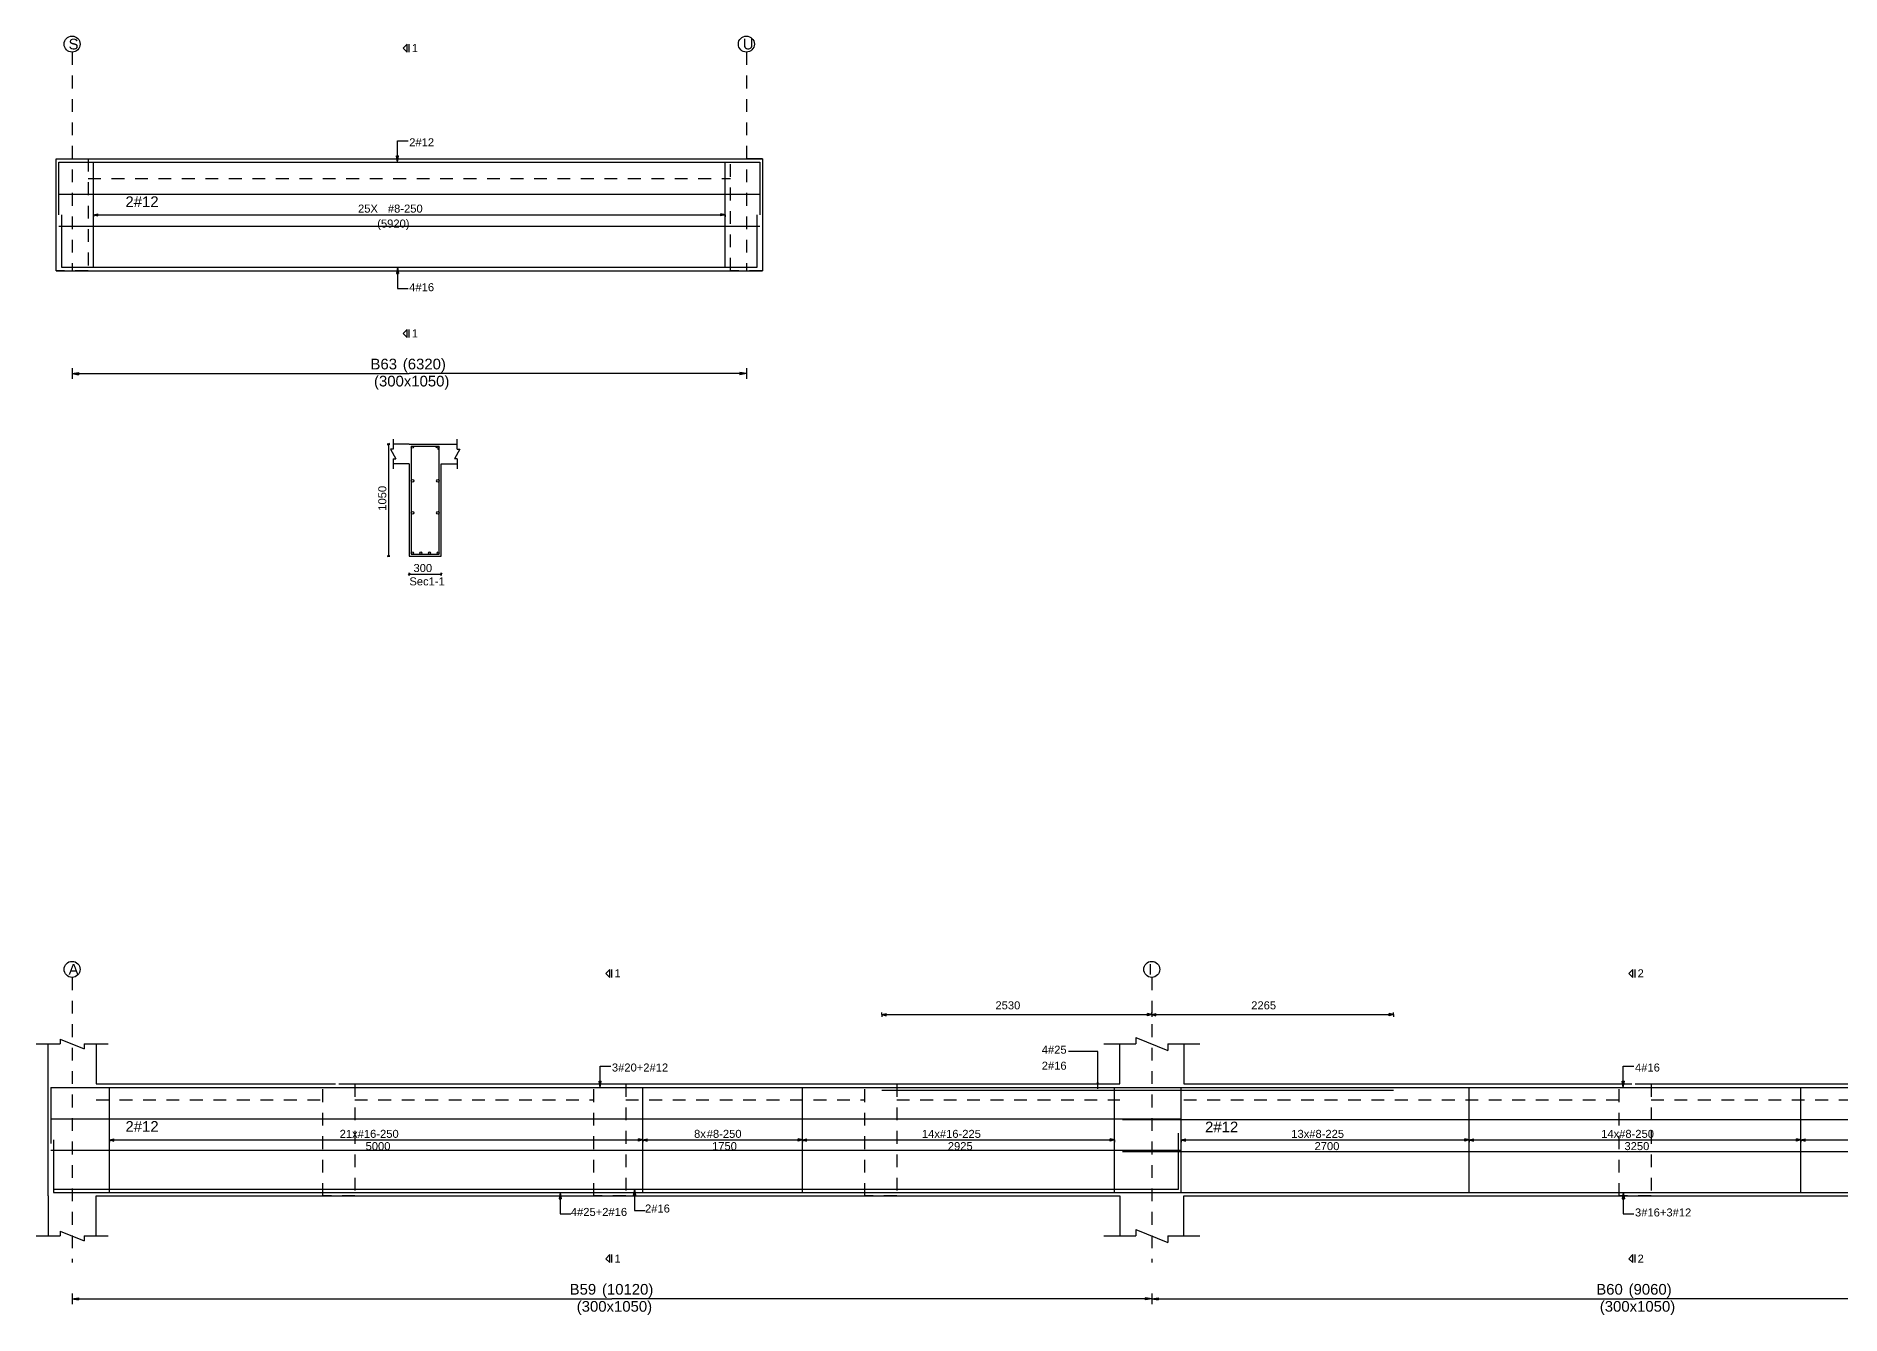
# Model space of a CAD drawing. Extents: x 0 to 98, y 3 to 248.
# Drawn here: x 0.66 to 17.58, y 184.1 to 196.09 of the extents above; entities that cross this region are included whole.
import ezdxf

# ---------------------------------------------------------------- set-up
doc = ezdxf.new("R2010")
doc.units = 0
doc.linetypes.add('ACAD_ISO02W100', pattern=[15, 12, -3])
for name, color, linetype in [('Axisline', 1, 'CONTINUOUS'), ('Axisline_Name', 2, 'CONTINUOUS'), ('Beam_bottombarlabeling', 2, 'CONTINUOUS'), ('Beam_Cross_Label', 4, 'CONTINUOUS'), ('Beam_CrossSection', 2, 'CONTINUOUS'), ('Beam_Dimensions_LS', 3, 'CONTINUOUS'), ('Beam_NameLS', 6, 'CONTINUOUS'), ('Beam_topbarsLabeling', 2, 'CONTINUOUS'), ('dim_all', 7, 'CONTINUOUS'), ('Extra_Topsteel_Labeling', 2, 'CONTINUOUS'), ('Extrabars', 7, 'CONTINUOUS'), ('Longsection', 2, 'CONTINUOUS'), ('main_botbars', 4, 'CONTINUOUS'), ('main_topbars', 4, 'CONTINUOUS'), ('SecondaryBeam', 2, 'CONTINUOUS'), ('SectionLine', 4, 'CONTINUOUS'), ('Sidefacebar', 140, 'CONTINUOUS'), ('Slabline', 253, 'CONTINUOUS'), ('span_dim', 7, 'CONTINUOUS'), ('spanline', 7, 'CONTINUOUS'), ('Stirrup_bar', 1, 'CONTINUOUS'), ('Stirrup_Dia_Spacing', 2, 'CONTINUOUS'), ('Stirrup_Length', 7, 'CONTINUOUS'), ('Stirrup_Numbers', 2, 'CONTINUOUS')]:
    doc.layers.add(name, color=color, linetype=linetype)
doc.styles.add('STRUDS_Arial', font='ARIAL.TTF', dxfattribs={"height": 0.04})

msp = doc.modelspace()

# ---------------------------------------------------------------- linework, layer by layer
at = {"layer": 'Axisline', "linetype": 'ACAD_ISO02W100', "ltscale": 0.01}
for p, q in [((1, 195.943), (1, 193.893)), ((7.32, 195.943), (7.32, 193.893)), ((1, 187.268), (1, 184.593)), ((11.12, 187.268), (11.12, 184.593))]:
    msp.add_line(p, q, dxfattribs=at)
at = {"layer": 'Axisline'}
for centre in [(1, 196.018), (7.32, 196.018), (1, 187.343), (11.12, 187.343)]:
    msp.add_circle(centre, 0.075, dxfattribs=at)
at = {"layer": 'Beam_bottombarlabeling'}
for p, q in [((4.05, 193.926), (4.04, 193.866)), ((4.05, 193.926), (4.05, 193.726)), ((4.05, 193.926), (4.06, 193.866)), ((4.04, 193.866), (4.06, 193.866)), ((4.05, 193.726), (4.15, 193.726)), ((5.575, 185.251), (5.565, 185.191)), ((5.575, 185.251), (5.575, 185.051)), ((5.575, 185.251), (5.585, 185.191)), ((6.2705, 185.283), (6.2605, 185.223)), ((6.2705, 185.283), (6.2705, 185.083)), ((6.2705, 185.283), (6.2805, 185.223)), ((15.54, 185.251), (15.53, 185.191)), ((15.54, 185.251), (15.54, 185.051)), ((15.54, 185.251), (15.55, 185.191)), ((5.565, 185.191), (5.585, 185.191)), ((6.2605, 185.223), (6.2805, 185.223)), ((6.2705, 185.083), (6.3705, 185.083)), ((15.53, 185.191), (15.55, 185.191)), ((5.575, 185.051), (5.675, 185.051)), ((15.54, 185.051), (15.64, 185.051))]:
    msp.add_line(p, q, dxfattribs=at)
for points in [[(4.05, 193.926), (4.04, 193.866), (4.05, 193.926), (4.06, 193.866)], [(5.575, 185.251), (5.565, 185.191), (5.575, 185.251), (5.585, 185.191)], [(6.2705, 185.283), (6.2605, 185.223), (6.2705, 185.283), (6.2805, 185.223)], [(15.54, 185.251), (15.53, 185.191), (15.54, 185.251), (15.55, 185.191)]]:
    msp.add_solid(points, dxfattribs=at)
at = {"layer": 'Beam_CrossSection'}
for p, q in [((4.01, 192.221), (3.985, 192.221)), ((3.985, 192.221), (4.035, 192.129)), ((4.01, 192.314), (4.01, 192.221)), ((4.16, 192.268), (4.01, 192.268)), ((4.16, 192.268), (4.46, 192.268)), ((4.16, 192.268), (4.16, 192.268)), ((4.46, 192.268), (4.46, 192.268)), ((4.46, 192.268), (4.61, 192.268)), ((4.635, 192.221), (4.585, 192.129)), ((4.61, 192.221), (4.61, 192.314)), ((4.61, 192.221), (4.635, 192.221)), ((4.01, 192.129), (4.01, 192.036)), ((4.01, 192.129), (4.035, 192.129)), ((4.16, 192.083), (4.01, 192.083)), ((4.16, 192.083), (4.16, 191.218)), ((4.46, 191.218), (4.46, 192.083)), ((4.46, 192.083), (4.61, 192.083)), ((4.61, 192.129), (4.585, 192.129)), ((4.61, 192.129), (4.61, 192.036)), ((4.16, 191.218), (4.46, 191.218))]:
    msp.add_line(p, q, dxfattribs=at)
at = {"layer": 'Beam_topbarsLabeling'}
for p, q in [((4.05, 194.91), (4.05, 195.11)), ((4.05, 195.11), (4.15, 195.11)), ((4.05, 194.91), (4.04, 194.97)), ((4.04, 194.97), (4.06, 194.97)), ((4.05, 194.91), (4.06, 194.97)), ((4.05, 194.97), (4.055, 194.97)), ((5.95, 186.235), (5.95, 186.435)), ((5.95, 186.435), (6.05, 186.435)), ((15.54, 186.235), (15.54, 186.435)), ((15.54, 186.435), (15.64, 186.435)), ((5.95, 186.235), (5.94, 186.295)), ((5.94, 186.295), (5.96, 186.295)), ((5.95, 186.235), (5.96, 186.295)), ((5.95, 186.295), (5.955, 186.295)), ((15.54, 186.235), (15.53, 186.295)), ((15.53, 186.295), (15.55, 186.295)), ((15.54, 186.235), (15.55, 186.295)), ((15.54, 186.295), (15.545, 186.295))]:
    msp.add_line(p, q, dxfattribs=at)
for points in [[(4.05, 194.91), (4.04, 194.97), (4.05, 194.91), (4.06, 194.97)], [(5.95, 186.235), (5.94, 186.295), (5.95, 186.235), (5.96, 186.295)], [(15.54, 186.235), (15.53, 186.295), (15.54, 186.235), (15.55, 186.295)]]:
    msp.add_solid(points, dxfattribs=at)
at = {"layer": 'dim_all'}
for p, q in [((3.965, 192.268), (3.9525, 192.268)), ((3.965, 192.268), (3.9562, 192.259)), ((3.965, 192.268), (3.9738, 192.276)), ((3.965, 192.268), (3.9775, 192.268)), ((3.965, 192.268), (3.965, 191.218)), ((3.965, 191.218), (3.9525, 191.218)), ((3.965, 191.218), (3.9562, 191.209)), ((3.965, 191.218), (3.9738, 191.226)), ((3.965, 191.218), (3.9775, 191.218)), ((4.16, 191.048), (4.1512, 191.039)), ((4.16, 191.048), (4.16, 191.06)), ((4.16, 191.048), (4.1688, 191.056)), ((4.16, 191.048), (4.16, 191.035)), ((4.16, 191.048), (4.46, 191.048)), ((4.46, 191.048), (4.4512, 191.039)), ((4.46, 191.048), (4.46, 191.06)), ((4.46, 191.048), (4.4688, 191.056)), ((4.46, 191.048), (4.46, 191.035)), ((8.59, 186.918), (8.59, 186.938)), ((8.59, 186.918), (8.59, 186.938)), ((8.59, 186.918), (8.59, 186.93)), ((8.59, 186.918), (8.59, 186.93)), ((8.59, 186.918), (8.59, 186.93)), ((8.59, 186.918), (8.59, 186.93)), ((8.59, 186.918), (8.63, 186.928)), ((8.59, 186.918), (8.63, 186.928)), ((8.59, 186.918), (8.59, 186.898)), ((8.59, 186.918), (8.63, 186.908)), ((8.59, 186.918), (8.59, 186.905)), ((8.59, 186.918), (8.59, 186.905)), ((8.59, 186.918), (13.385, 186.918)), ((8.59, 186.918), (8.59, 186.898)), ((8.59, 186.918), (8.63, 186.908)), ((8.59, 186.918), (8.59, 186.905)), ((8.59, 186.918), (8.59, 186.905)), ((8.59, 186.918), (13.385, 186.918)), ((8.63, 186.908), (8.63, 186.928)), ((8.63, 186.908), (8.63, 186.928)), ((11.12, 186.918), (11.08, 186.928)), ((11.08, 186.908), (11.08, 186.928)), ((11.12, 186.918), (11.08, 186.928)), ((11.08, 186.908), (11.08, 186.928)), ((11.12, 186.918), (11.08, 186.928)), ((11.08, 186.908), (11.08, 186.928)), ((11.12, 186.918), (11.08, 186.928)), ((11.08, 186.908), (11.08, 186.928)), ((11.12, 186.918), (11.08, 186.908)), ((11.12, 186.918), (11.08, 186.908)), ((11.12, 186.918), (11.08, 186.908)), ((11.12, 186.918), (11.08, 186.908)), ((11.12, 186.918), (11.12, 186.938)), ((11.12, 186.918), (11.12, 186.938)), ((11.12, 186.918), (11.12, 186.938)), ((11.12, 186.918), (11.12, 186.938)), ((11.12, 186.918), (11.12, 186.938)), ((11.12, 186.918), (11.12, 186.938)), ((11.12, 186.918), (11.12, 186.938)), ((11.12, 186.918), (11.12, 186.938)), ((11.12, 186.918), (11.12, 186.93)), ((11.12, 186.918), (11.12, 186.93)), ((11.12, 186.918), (11.12, 186.93)), ((11.12, 186.918), (11.12, 186.93)), ((11.12, 186.918), (11.12, 186.93)), ((11.12, 186.918), (11.12, 186.93)), ((11.12, 186.918), (11.12, 186.93)), ((11.12, 186.918), (11.12, 186.93)), ((11.12, 186.918), (11.16, 186.928)), ((11.12, 186.918), (11.16, 186.928)), ((11.12, 186.918), (11.16, 186.928)), ((11.12, 186.918), (11.16, 186.928)), ((11.12, 186.918), (11.12, 186.898)), ((11.12, 186.918), (11.16, 186.908)), ((11.12, 186.918), (11.12, 186.898)), ((11.12, 186.918), (11.12, 186.905)), ((11.12, 186.918), (11.12, 186.905)), ((11.12, 186.918), (11.12, 186.905)), ((11.12, 186.918), (11.12, 186.905)), ((11.12, 186.918), (11.12, 186.918)), ((11.12, 186.918), (11.12, 186.898)), ((11.12, 186.918), (11.16, 186.908)), ((11.12, 186.918), (11.12, 186.898)), ((11.12, 186.918), (11.12, 186.898)), ((11.12, 186.918), (11.16, 186.908)), ((11.12, 186.918), (11.12, 186.898)), ((11.12, 186.918), (11.12, 186.905)), ((11.12, 186.918), (11.12, 186.905)), ((11.12, 186.918), (11.12, 186.905)), ((11.12, 186.918), (11.12, 186.905)), ((11.12, 186.918), (11.12, 186.918)), ((11.12, 186.918), (11.12, 186.898)), ((11.12, 186.918), (11.16, 186.908)), ((11.12, 186.918), (11.12, 186.898)), ((11.16, 186.908), (11.16, 186.928)), ((11.16, 186.908), (11.16, 186.928)), ((11.16, 186.908), (11.16, 186.928)), ((11.16, 186.908), (11.16, 186.928)), ((13.385, 186.918), (13.345, 186.928)), ((13.345, 186.908), (13.345, 186.928)), ((13.385, 186.918), (13.345, 186.928)), ((13.345, 186.908), (13.345, 186.928)), ((13.385, 186.918), (13.345, 186.908)), ((13.385, 186.918), (13.345, 186.908)), ((13.385, 186.918), (13.385, 186.938)), ((13.385, 186.918), (13.385, 186.938)), ((13.385, 186.918), (13.385, 186.93)), ((13.385, 186.918), (13.385, 186.93)), ((13.385, 186.918), (13.385, 186.93)), ((13.385, 186.918), (13.385, 186.93)), ((13.385, 186.918), (13.385, 186.898)), ((13.385, 186.918), (13.385, 186.905)), ((13.385, 186.918), (13.385, 186.905)), ((13.385, 186.918), (13.385, 186.898)), ((13.385, 186.918), (13.385, 186.905)), ((13.385, 186.918), (13.385, 186.905))]:
    msp.add_line(p, q, dxfattribs=at)
for points in [[(8.59, 186.918), (8.63, 186.928), (8.59, 186.918), (8.63, 186.908)], [(8.59, 186.918), (8.63, 186.928), (8.59, 186.918), (8.63, 186.908)], [(11.12, 186.918), (11.08, 186.928), (11.12, 186.918), (11.08, 186.908)], [(11.12, 186.918), (11.08, 186.928), (11.12, 186.918), (11.08, 186.908)], [(11.12, 186.918), (11.08, 186.928), (11.12, 186.918), (11.08, 186.908)], [(11.12, 186.918), (11.08, 186.928), (11.12, 186.918), (11.08, 186.908)], [(11.12, 186.918), (11.16, 186.928), (11.12, 186.918), (11.16, 186.908)], [(11.12, 186.918), (11.16, 186.928), (11.12, 186.918), (11.16, 186.908)], [(11.12, 186.918), (11.16, 186.928), (11.12, 186.918), (11.16, 186.908)], [(11.12, 186.918), (11.16, 186.928), (11.12, 186.918), (11.16, 186.908)], [(13.385, 186.918), (13.345, 186.928), (13.385, 186.918), (13.345, 186.908)], [(13.385, 186.918), (13.345, 186.928), (13.385, 186.918), (13.345, 186.908)]]:
    msp.add_solid(points, dxfattribs=at)
at = {"layer": 'Extra_Topsteel_Labeling'}
for p, q in [((10.614, 186.572), (10.339, 186.572)), ((10.614, 186.222), (10.614, 186.572))]:
    msp.add_line(p, q, dxfattribs=at)
msp.add_solid([(10.614, 186.222), (10.604, 186.282), (10.614, 186.222), (10.624, 186.282)], dxfattribs=at)
at = {"layer": 'Extrabars'}
msp.add_line((13.385, 186.208), (8.59, 186.208), dxfattribs=at)
msp.add_line((13.385, 186.208), (8.59, 186.208), dxfattribs=at)
at = {"layer": 'Longsection'}
for p, q in [((0.85, 193.893), (0.85, 194.943)), ((0.85, 194.943), (1.15, 194.943)), ((0.85, 194.943), (0.85, 194.943)), ((1, 194.943), (1, 194.943)), ((1, 194.943), (1, 194.943)), ((1, 194.943), (7.47, 194.943)), ((7.47, 194.943), (7.32, 194.943)), ((7.47, 194.943), (7.47, 193.893)), ((7.47, 194.943), (7.47, 193.893)), ((0.85, 193.893), (7.47, 193.893)), ((0.6625, 186.643), (0.775, 186.643)), ((0.6625, 186.643), (0.8875, 186.643)), ((0.775, 186.268), (0.775, 186.643)), ((0.8875, 186.688), (0.8875, 186.643)), ((0.8875, 186.688), (1.1125, 186.598)), ((1.1125, 186.643), (1.1125, 186.598)), ((1.1125, 186.643), (1.3375, 186.643)), ((1.225, 186.643), (1.225, 186.268)), ((10.67, 186.643), (10.82, 186.643)), ((10.67, 186.643), (10.97, 186.643)), ((10.82, 186.268), (10.82, 186.643)), ((10.97, 186.703), (10.97, 186.643)), ((10.97, 186.703), (11.27, 186.583)), ((11.27, 186.643), (11.27, 186.583)), ((11.27, 186.643), (11.57, 186.643)), ((11.42, 186.643), (11.42, 186.268)), ((0.775, 185.218), (0.775, 186.268)), ((1, 186.268), (1, 186.268)), ((1.225, 186.268), (3.35, 186.268)), ((3.5, 186.268), (6.19, 186.268)), ((6.04, 186.268), (8.73, 186.268)), ((8.58, 186.268), (10.82, 186.268)), ((11.42, 186.268), (15.5, 186.268)), ((15.65, 186.268), (19.955, 186.268)), ((0.775, 185.218), (0.775, 184.843)), ((1.225, 184.843), (1.225, 185.218)), ((1.225, 185.218), (3.35, 185.218)), ((3.35, 185.218), (6.19, 185.218)), ((5.89, 185.218), (8.73, 185.218)), ((8.43, 185.218), (10.82, 185.218)), ((10.82, 185.218), (10.82, 184.843)), ((11.42, 184.843), (11.42, 185.218)), ((11.42, 185.218), (15.5, 185.218)), ((15.5, 185.218), (19.955, 185.218)), ((0.6625, 184.843), (0.775, 184.843)), ((0.6625, 184.843), (0.8875, 184.843)), ((0.8875, 184.888), (0.8875, 184.843)), ((0.8875, 184.888), (1.1125, 184.798)), ((1.1125, 184.843), (1.1125, 184.798)), ((1.1125, 184.843), (1.3375, 184.843)), ((10.67, 184.843), (10.82, 184.843)), ((10.67, 184.843), (10.97, 184.843)), ((10.97, 184.903), (10.97, 184.843)), ((10.97, 184.903), (11.27, 184.783)), ((11.27, 184.843), (11.27, 184.783)), ((11.27, 184.843), (11.57, 184.843))]:
    msp.add_line(p, q, dxfattribs=at)
at = {"layer": 'main_botbars'}
for p, q in [((0.875, 194.418), (0.875, 194.91)), ((0.875, 194.91), (7.445, 194.91)), ((7.445, 194.91), (7.445, 194.418)), ((0.9, 194.418), (0.9, 193.926)), ((7.42, 193.926), (7.42, 194.418)), ((0.9, 193.926), (7.42, 193.926)), ((0.8, 186.235), (0.8, 185.71)), ((0.8, 186.235), (11.395, 186.235)), ((10.845, 186.235), (20.38, 186.235)), ((11.37, 185.283), (11.37, 185.808)), ((0.825, 185.743), (0.825, 185.251)), ((0.825, 185.743), (0.825, 185.283)), ((0.825, 185.283), (11.37, 185.283)), ((0.825, 185.251), (11.37, 185.251)), ((10.87, 185.251), (10.87, 185.251)), ((10.87, 185.251), (20.355, 185.251)), ((11.37, 185.283), (11.37, 185.283)), ((11.37, 185.251), (11.37, 185.251))]:
    msp.add_line(p, q, dxfattribs=at)
for centre in [(4.1887, 191.246), (4.2696, 191.246), (4.3504, 191.246), (4.4313, 191.246)]:
    msp.add_circle(centre, 0.01, dxfattribs=at)
at = {"layer": 'main_topbars'}
for centre in [(4.1887, 192.239), (4.4313, 192.239)]:
    msp.add_circle(centre, 0.01, dxfattribs=at)
at = {"layer": 'SecondaryBeam', "linetype": 'ACAD_ISO02W100', "ltscale": 0.01}
for p, q in [((0.85, 194.943), (1.15, 194.943)), ((0.85, 193.893), (0.85, 194.943)), ((1.15, 194.943), (1.15, 193.893)), ((7.17, 194.943), (7.47, 194.943)), ((7.17, 193.893), (7.17, 194.943)), ((7.47, 194.943), (7.47, 193.893)), ((1.15, 193.893), (0.85, 193.893)), ((7.47, 193.893), (7.17, 193.893)), ((3.35, 186.268), (3.65, 186.268)), ((3.35, 185.218), (3.35, 186.268)), ((3.65, 186.268), (3.65, 185.218)), ((5.89, 186.268), (6.19, 186.268)), ((5.89, 185.218), (5.89, 186.268)), ((6.19, 186.268), (6.19, 185.218)), ((8.43, 186.268), (8.73, 186.268)), ((8.43, 185.218), (8.43, 186.268)), ((8.73, 186.268), (8.73, 185.218)), ((15.5, 186.268), (15.8, 186.268)), ((15.5, 185.218), (15.5, 186.268)), ((15.8, 186.268), (15.8, 185.218)), ((3.65, 185.218), (3.35, 185.218)), ((6.19, 185.218), (5.89, 185.218)), ((8.73, 185.218), (8.43, 185.218)), ((15.8, 185.218), (15.5, 185.218))]:
    msp.add_line(p, q, dxfattribs=at)
at = {"layer": 'SectionLine'}
for p, q in [((4.14, 196.018), (4.1025, 195.98)), ((4.14, 195.943), (4.1025, 195.98)), ((4.14, 195.943), (4.14, 196.018)), ((4.16, 195.943), (4.16, 196.018)), ((4.14, 193.343), (4.1025, 193.305)), ((4.14, 193.268), (4.1025, 193.305)), ((4.14, 193.268), (4.14, 193.343)), ((4.16, 193.268), (4.16, 193.343)), ((6.04, 187.343), (6.0025, 187.305)), ((6.04, 187.268), (6.0025, 187.305)), ((6.04, 187.268), (6.04, 187.343)), ((6.06, 187.268), (6.06, 187.343)), ((15.63, 187.343), (15.5925, 187.305)), ((15.63, 187.268), (15.5925, 187.305)), ((15.63, 187.268), (15.63, 187.343)), ((15.65, 187.268), (15.65, 187.343)), ((6.04, 184.668), (6.0025, 184.63)), ((6.04, 184.593), (6.0025, 184.63)), ((6.04, 184.593), (6.04, 184.668)), ((6.06, 184.593), (6.06, 184.668)), ((15.63, 184.668), (15.5925, 184.63)), ((15.63, 184.593), (15.5925, 184.63)), ((15.63, 184.593), (15.63, 184.668)), ((15.65, 184.593), (15.65, 184.668))]:
    msp.add_line(p, q, dxfattribs=at)
at = {"layer": 'Sidefacebar'}
for p, q in [((0.875, 194.61), (7.445, 194.61)), ((0.875, 194.31), (7.445, 194.31)), ((0.8, 185.94), (11.395, 185.94)), ((10.845, 185.935), (20.38, 185.935)), ((0.8, 185.646), (11.395, 185.646)), ((10.845, 185.635), (20.38, 185.635))]:
    msp.add_line(p, q, dxfattribs=at)
for centre in [(4.191, 191.923), (4.429, 191.923), (4.191, 191.623), (4.429, 191.623)]:
    msp.add_circle(centre, 0.012, dxfattribs=at)
at = {"layer": 'Slabline', "linetype": 'ACAD_ISO02W100', "ltscale": 0.01}
for p, q in [((1.15, 194.758), (7.17, 194.758)), ((1.225, 186.118), (3.35, 186.118)), ((3.65, 186.118), (5.89, 186.118)), ((6.19, 186.118), (8.43, 186.118)), ((8.73, 186.118), (10.82, 186.118)), ((11.42, 186.118), (15.5, 186.118)), ((15.8, 186.118), (19.955, 186.118))]:
    msp.add_line(p, q, dxfattribs=at)
at = {"layer": 'spanline'}
for p, q in [((1, 192.978), (1, 192.878)), ((1, 192.928), (1.06, 192.938)), ((1, 192.928), (4.16, 192.928)), ((1, 192.928), (1.06, 192.918)), ((1.06, 192.938), (1.06, 192.918)), ((7.32, 192.928), (4.16, 192.928)), ((7.32, 192.928), (7.26, 192.938)), ((7.26, 192.938), (7.26, 192.918)), ((7.32, 192.928), (7.26, 192.918)), ((7.32, 192.978), (7.32, 192.878)), ((1, 184.303), (1, 184.203)), ((1, 184.253), (1.06, 184.263)), ((1, 184.253), (6.06, 184.253)), ((1, 184.253), (1.06, 184.243)), ((1.06, 184.263), (1.06, 184.243)), ((11.12, 184.253), (6.06, 184.253)), ((11.12, 184.253), (11.06, 184.263)), ((11.06, 184.263), (11.06, 184.243)), ((11.12, 184.253), (11.06, 184.243)), ((11.12, 184.303), (11.12, 184.203)), ((11.12, 184.303), (11.12, 184.203)), ((11.12, 184.253), (11.18, 184.263)), ((11.12, 184.253), (15.65, 184.253)), ((11.12, 184.253), (11.18, 184.243)), ((11.18, 184.263), (11.18, 184.243)), ((20.18, 184.253), (15.65, 184.253))]:
    msp.add_line(p, q, dxfattribs=at)
for points in [[(1, 192.928), (1.06, 192.938), (1, 192.928), (1.06, 192.918)], [(7.32, 192.928), (7.26, 192.938), (7.32, 192.928), (7.26, 192.918)], [(1, 184.253), (1.06, 184.263), (1, 184.253), (1.06, 184.243)], [(11.12, 184.253), (11.06, 184.263), (11.12, 184.253), (11.06, 184.243)], [(11.12, 184.253), (11.18, 184.263), (11.12, 184.253), (11.18, 184.243)]]:
    msp.add_solid(points, dxfattribs=at)
at = {"layer": 'Stirrup_bar'}
for p, q in [((1.2, 193.926), (1.2, 194.91)), ((7.12, 193.926), (7.12, 194.91)), ((4.1787, 192.249), (4.1787, 191.236)), ((4.1787, 192.249), (4.4413, 192.249)), ((4.4242, 192.246), (4.41, 192.232)), ((4.4383, 192.232), (4.4242, 192.218)), ((4.4413, 191.236), (4.4413, 192.249)), ((4.1787, 191.236), (4.4413, 191.236)), ((1.35, 185.251), (1.35, 186.235)), ((6.35, 185.251), (6.35, 186.235)), ((7.845, 185.251), (7.845, 186.235)), ((10.77, 185.251), (10.77, 186.235)), ((11.395, 185.251), (11.395, 186.235)), ((14.095, 185.251), (14.095, 186.235)), ((17.205, 185.251), (17.205, 186.235))]:
    msp.add_line(p, q, dxfattribs=at)
at = {"layer": 'Stirrup_Length'}
for p, q in [((1.2, 194.418), (1.2, 194.438)), ((1.2, 194.418), (1.24, 194.428)), ((1.2, 194.418), (7.12, 194.418)), ((1.2, 194.418), (1.2, 194.398)), ((1.2, 194.418), (1.24, 194.408)), ((1.24, 194.408), (1.24, 194.428)), ((7.12, 194.418), (7.08, 194.428)), ((7.08, 194.408), (7.08, 194.428)), ((7.12, 194.418), (7.08, 194.408)), ((7.12, 194.418), (7.12, 194.438)), ((7.12, 194.418), (7.12, 194.398)), ((1.35, 185.743), (1.35, 185.763)), ((6.35, 185.743), (6.35, 185.763)), ((6.35, 185.743), (6.35, 185.763)), ((7.845, 185.743), (7.845, 185.763)), ((7.845, 185.743), (7.845, 185.763)), ((10.77, 185.743), (10.77, 185.763)), ((11.395, 185.743), (11.395, 185.763)), ((14.095, 185.743), (14.095, 185.763)), ((14.095, 185.743), (14.095, 185.763)), ((17.205, 185.743), (17.205, 185.763)), ((17.205, 185.743), (17.205, 185.763)), ((1.35, 185.743), (1.39, 185.753)), ((1.35, 185.743), (6.35, 185.743)), ((1.35, 185.743), (1.35, 185.723)), ((1.35, 185.743), (1.39, 185.733)), ((1.39, 185.733), (1.39, 185.753)), ((6.35, 185.743), (6.31, 185.753)), ((6.31, 185.733), (6.31, 185.753)), ((6.35, 185.743), (6.31, 185.733)), ((6.35, 185.743), (6.39, 185.753)), ((6.35, 185.743), (6.35, 185.723)), ((6.35, 185.743), (6.39, 185.733)), ((6.35, 185.743), (6.35, 185.723)), ((6.35, 185.743), (7.845, 185.743)), ((6.39, 185.733), (6.39, 185.753)), ((7.845, 185.743), (7.805, 185.753)), ((7.805, 185.733), (7.805, 185.753)), ((7.845, 185.743), (7.805, 185.733)), ((7.845, 185.743), (7.885, 185.753)), ((7.845, 185.743), (7.845, 185.723)), ((7.845, 185.743), (7.885, 185.733)), ((7.845, 185.743), (7.845, 185.723)), ((7.845, 185.743), (10.77, 185.743)), ((7.885, 185.733), (7.885, 185.753)), ((10.77, 185.743), (10.73, 185.753)), ((10.73, 185.733), (10.73, 185.753)), ((10.77, 185.743), (10.73, 185.733)), ((10.77, 185.743), (10.77, 185.723)), ((11.395, 185.743), (11.435, 185.753)), ((11.395, 185.743), (14.095, 185.743)), ((11.395, 185.743), (11.395, 185.723)), ((11.395, 185.743), (11.435, 185.733)), ((11.435, 185.733), (11.435, 185.753)), ((14.095, 185.743), (14.055, 185.753)), ((14.055, 185.733), (14.055, 185.753)), ((14.095, 185.743), (14.055, 185.733)), ((14.095, 185.743), (14.135, 185.753)), ((14.095, 185.743), (14.095, 185.723)), ((14.095, 185.743), (14.135, 185.733)), ((14.095, 185.743), (14.095, 185.723)), ((14.095, 185.743), (17.205, 185.743)), ((14.135, 185.733), (14.135, 185.753)), ((17.205, 185.743), (17.165, 185.753)), ((17.165, 185.733), (17.165, 185.753)), ((17.205, 185.743), (17.165, 185.733)), ((17.205, 185.743), (17.245, 185.753)), ((17.205, 185.743), (17.205, 185.723)), ((17.205, 185.743), (17.245, 185.733)), ((17.205, 185.743), (17.205, 185.723)), ((17.205, 185.743), (19.905, 185.743)), ((17.245, 185.733), (17.245, 185.753))]:
    msp.add_line(p, q, dxfattribs=at)
for points in [[(1.2, 194.418), (1.24, 194.428), (1.2, 194.418), (1.24, 194.408)], [(7.12, 194.418), (7.08, 194.428), (7.12, 194.418), (7.08, 194.408)], [(1.35, 185.743), (1.39, 185.753), (1.35, 185.743), (1.39, 185.733)], [(6.35, 185.743), (6.31, 185.753), (6.35, 185.743), (6.31, 185.733)], [(6.35, 185.743), (6.39, 185.753), (6.35, 185.743), (6.39, 185.733)], [(7.845, 185.743), (7.805, 185.753), (7.845, 185.743), (7.805, 185.733)], [(7.845, 185.743), (7.885, 185.753), (7.845, 185.743), (7.885, 185.733)], [(10.77, 185.743), (10.73, 185.753), (10.77, 185.743), (10.73, 185.733)], [(11.395, 185.743), (11.435, 185.753), (11.395, 185.743), (11.435, 185.733)], [(14.095, 185.743), (14.055, 185.753), (14.095, 185.743), (14.055, 185.733)], [(14.095, 185.743), (14.135, 185.753), (14.095, 185.743), (14.135, 185.733)], [(17.205, 185.743), (17.165, 185.753), (17.205, 185.743), (17.165, 185.733)], [(17.205, 185.743), (17.245, 185.753), (17.205, 185.743), (17.245, 185.733)]]:
    msp.add_solid(points, dxfattribs=at)

# ---------------------------------------------------------------- texts
at = {"layer": 'Axisline_Name', "style": 'STRUDS_Arial'}
for s, p in [('S', (0.967, 195.968)), ('U', (7.287, 195.968)), ('A', (0.967, 187.293)), ('I', (11.087, 187.293))]:
    msp.add_text(s, height=0.1, dxfattribs=at).set_placement(p)
at = {"layer": 'Beam_bottombarlabeling', "style": 'STRUDS_Arial'}
for s, p in [('4#16', (4.16, 193.701)), ('4#25+2#16', (5.675, 185.031)), ('2#16', (6.3705, 185.063)), ('3#16+3#12', (15.65, 185.026))]:
    msp.add_text(s, height=0.075, dxfattribs=at).set_placement(p)
at = {"layer": 'Beam_Cross_Label', "style": 'STRUDS_Arial'}
msp.add_text('Sec1-1', height=0.075, dxfattribs=at).set_placement((4.1615, 190.943))
at = {"layer": 'Beam_Dimensions_LS', "style": 'STRUDS_Arial'}
for p in [(3.83, 192.808), (5.73, 184.133), (15.32, 184.133)]:
    msp.add_text('(300x1050)', height=0.1, dxfattribs=at).set_placement(p)
at = {"layer": 'Beam_NameLS', "style": 'STRUDS_Arial'}
for s, p in [('B63', (3.797, 192.968)), ('B59', (5.664, 184.293)), ('B60', (15.287, 184.293))]:
    msp.add_text(s, height=0.1, dxfattribs=at).set_placement(p)
at = {"layer": 'Beam_topbarsLabeling', "style": 'STRUDS_Arial'}
for s, p in [('2#12', (4.16, 195.06)), ('3#20+2#12', (6.06, 186.385)), ('4#16', (15.65, 186.385))]:
    msp.add_text(s, height=0.075, dxfattribs=at).set_placement(p)
at = {"layer": 'dim_all', "style": 'STRUDS_Arial'}
msp.add_text('1050', height=0.075, rotation=90, dxfattribs=at).set_placement((3.945, 191.643))
for s, p in [('300', (4.2, 191.068)), ('2530', (9.655, 186.968)), ('2530', (9.655, 186.968)), ('2265', (12.0525, 186.968)), ('2265', (12.0525, 186.968))]:
    msp.add_text(s, height=0.075, dxfattribs=at).set_placement(p)
at = {"layer": 'Extra_Topsteel_Labeling', "style": 'STRUDS_Arial'}
for s, p in [('4#25', (10.089, 186.552)), ('2#16', (10.089, 186.402))]:
    msp.add_text(s, height=0.075, dxfattribs=at).set_placement(p)
at = {"layer": 'SectionLine', "style": 'STRUDS_Arial'}
for s, p in [('1', (4.184, 195.943)), ('1', (4.184, 193.268)), ('1', (6.084, 187.268)), ('2', (15.674, 187.268)), ('1', (6.084, 184.593)), ('2', (15.674, 184.593))]:
    msp.add_text(s, height=0.075, dxfattribs=at).set_placement(p)
at = {"layer": 'Sidefacebar', "style": 'STRUDS_Arial'}
for p in [(1.5, 194.49), (1.5, 185.82), (11.62, 185.815)]:
    msp.add_text('2#12', height=0.1, dxfattribs=at).set_placement(p)
at = {"layer": 'span_dim', "style": 'STRUDS_Arial'}
for s, p in [(' (6320) ', (4.061, 192.968)), (' (10120) ', (5.928, 184.293)), (' (9060) ', (15.551, 184.293))]:
    msp.add_text(s, height=0.1, dxfattribs=at).set_placement(p)
at = {"layer": 'Stirrup_Dia_Spacing', "style": 'STRUDS_Arial'}
for s, p in [('#8-250', (3.96, 194.438)), ('#16-250', (3.6768, 185.763)), ('#8-250', (6.949, 185.763)), ('#16-225', (9.1342, 185.763)), ('#8-225', (12.5965, 185.763)), ('#8-250', (15.5015, 185.763)), ('5000', (3.751, 185.648)), ('1750', (6.9985, 185.648)), ('2925', (9.2085, 185.648)), ('2700', (12.646, 185.648)), ('3250', (15.551, 185.648))]:
    msp.add_text(s, height=0.075, dxfattribs=at).set_placement(p)
at = {"layer": 'Stirrup_Length', "style": 'STRUDS_Arial'}
msp.add_text('(5920)', height=0.075, dxfattribs=at).set_placement((3.86, 194.298))
at = {"layer": 'Stirrup_Numbers', "style": 'STRUDS_Arial'}
for s, p in [('25X', (3.68, 194.438)), ('21x', (3.5082, 185.763)), ('8x', (6.83, 185.763)), ('14x', (8.9657, 185.763)), ('13x', (12.428, 185.763)), ('14x', (15.333, 185.763))]:
    msp.add_text(s, height=0.075, dxfattribs=at).set_placement(p)

doc.saveas('drawing.dxf')
